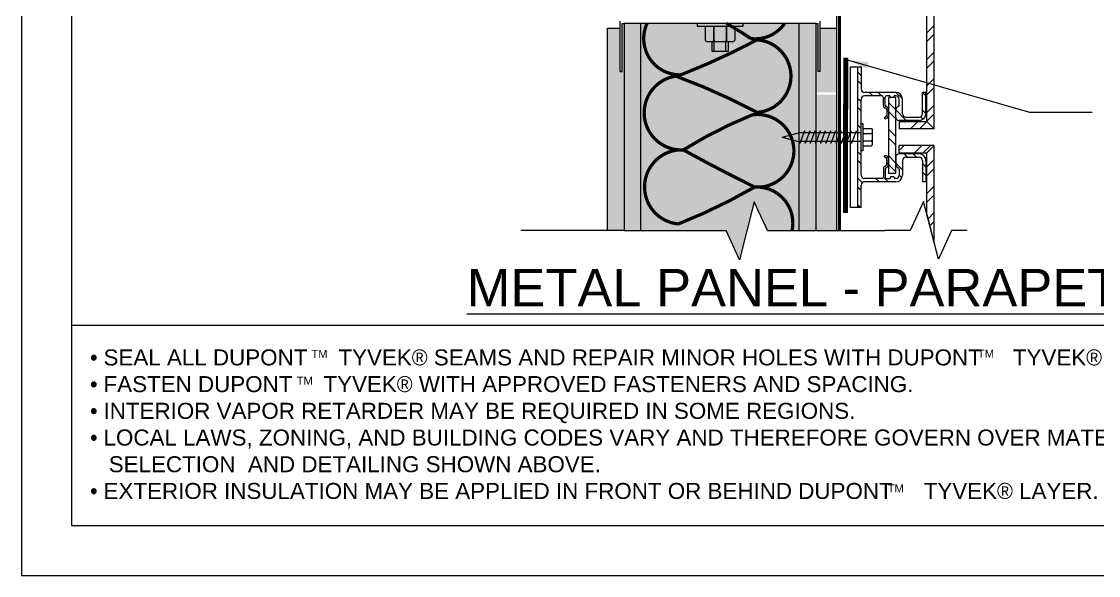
# Model space of a CAD drawing. Extents: x -64 to 51, y 0 to 66.
# Drawn here: x 0 to 32.28, y 0 to 16.6 of the extents above; entities that cross this region are included whole.
import ezdxf

# ---------------------------------------------------------------- set-up
doc = ezdxf.new("R2010")
doc.units = 0
doc.header["$LTSCALE"] = 1.5
doc.header["$MEASUREMENT"] = 0
doc.linetypes.add('DASHED', pattern=[0.75, 0.5, -0.25])
doc.layers.get('DEFPOINTS').update_dxf_attribs({"linetype": 'CONTINUOUS'})
for name, color, linetype in [('8X11-TTB$0$B', 7, 'CONTINUOUS'), ('CLADDING', 252, 'CONTINUOUS'), ('INSULATION', 40, 'CONTINUOUS'), ('STRAIGHTFLASH', 253, 'CONTINUOUS'), ('STRUCTURE', 252, 'CONTINUOUS'), ('STRUCTURE_SHADING', 254, 'CONTINUOUS'), ('TEXT', 7, 'CONTINUOUS'), ('TYVEK', 160, 'DASHED')]:
    doc.layers.add(name, color=color, linetype=linetype)
doc.styles.add('DETAILS', font='sanss___.ttf', dxfattribs={"height": 1})
doc.dimstyles.new('TYVEKDETAILS', dxfattribs={"dimscale": 6, "dimtxt": 1.5, "dimasz": 0.1, "dimexe": 0.75, "dimexo": 0.75, "dimgap": 0.75, "dimtad": 0, "dimtih": 1, "dimtoh": 1, "dimdec": 4, "dimzin": 0, "dimtxsty": 'DETAILS', "dimcen": 0.0625, "dimazin": 3, "dimtfac": 1, "dimtdec": 4, "dimtofl": 0, "dimtmove": 0, "dimatfit": 3, "dimtolj": 1, "dimtzin": 0})
pattern_1 = [(315, (51.89636, 36.51716), (-0.3977476, -0.3977476), []), (315, (52.1615, 36.51716), (-0.3977476, -0.3977476), [])]

msp = doc.modelspace()

# ---------------------------------------------------------------- hatches: boundary and pattern name
at = {"layer": 'CLADDING'}
h = msp.add_hatch(dxfattribs=at)
h.set_pattern_fill('ANSI32', color=256, scale=1.5, style=0)
h.set_pattern_definition(pattern_1)
h.paths.add_polyline_path([(26.406, 14.272), (26.406, 13.832, 0.414214), (26.506, 13.732), (26.911, 13.732, 0.414214), (27.011, 13.832), (27.011, 14.472), (27.111, 14.472), (27.111, 13.832, -0.414214), (26.911, 13.632), (26.306, 13.632, -0.414214), (26.206, 13.732), (26.206, 13.952, -0.317837), (26.272, 14.047, 0.317837), (26.306, 14.094), (26.306, 14.272, 0.414214), (26.206, 14.372), (26.166, 14.372, 0.414214), (26.156, 14.362), (26.156, 14.332, -0.414214), (26.146, 14.322), (26.045, 14.322, -0.414214), (26.035, 14.332), (26.035, 14.362, 0.414214), (26.025, 14.372), (25.935, 14.372, 0.414214), (25.885, 14.322), (25.885, 14.094, 0.317837), (25.918, 14.047, -0.317837), (25.985, 13.952), (25.985, 13.782, -0.414214), (25.885, 13.682, -1), (25.885, 13.732, 0.414214), (25.935, 13.782), (25.935, 13.955, 0.356394), (25.895, 14.004, -0.356394), (25.835, 14.077), (25.835, 14.322, 0.414214), (25.785, 14.372), (25.272, 14.372, 0.414214), (25.172, 14.272), (25.172, 13.263), (25.072, 13.263), (25.072, 15.242), (25.172, 15.242), (25.172, 14.572, 0.414214), (25.272, 14.472), (26.206, 14.472, -0.414214)])
h.paths.add_polyline_path([(25.172, 11.991, 0.414214), (25.272, 11.891), (25.785, 11.891, 0.414214), (25.835, 11.941), (25.835, 12.186, -0.356394), (25.895, 12.26, 0.356394), (25.935, 12.309), (25.935, 12.481, 0.414214), (25.885, 12.531, -1), (25.885, 12.581, -0.414214), (25.985, 12.481), (25.985, 12.311, -0.317837), (25.918, 12.217, 0.317837), (25.885, 12.17), (25.885, 11.941, 0.414214), (25.935, 11.891), (26.025, 11.891, 0.414214), (26.035, 11.901), (26.035, 11.931, -0.414214), (26.045, 11.941), (26.146, 11.941, -0.414214), (26.156, 11.931), (26.156, 11.901, 0.414214), (26.166, 11.891), (26.206, 11.891, 0.414214), (26.306, 11.991), (26.306, 12.17, 0.317837), (26.272, 12.217, -0.317837), (26.206, 12.311), (26.206, 12.531, -0.414214), (26.306, 12.631), (26.911, 12.631, -0.414214), (27.111, 12.431), (27.111, 11.791), (27.011, 11.791), (27.011, 12.431, 0.414214), (26.911, 12.531), (26.506, 12.531, 0.414214), (26.406, 12.431), (26.406, 11.991, -0.414214), (26.206, 11.791), (25.272, 11.791, 0.414214), (25.172, 11.691), (25.172, 11.022), (25.072, 11.022), (25.072, 13.001), (25.172, 13.001)])
h = msp.add_hatch(dxfattribs=at)
h.set_pattern_fill('ANSI32', color=256, scale=1.5, style=0)
h.set_pattern_definition(pattern_1)
h.paths.add_polyline_path([(26.206, 12.041), (25.985, 12.041), (25.985, 14.322), (26.206, 14.322)])
h = msp.add_hatch(dxfattribs=at)
h.set_pattern_fill('ANSI32', color=256, scale=1.5, style=0)
h.set_pattern_definition([(45, (43.43267, 7.8507), (-0.397748, 0.397748), []), (45, (43.69783, 7.8507), (-0.397748, 0.397748), [])])
h.paths.add_polyline_path([(26.306, 12.661), (26.306, 12.882), (27.361, 12.882), (27.361, 9.952), (27.141, 10.813), (27.141, 12.661)])
at = {"layer": 'STRUCTURE', "linetype": 'CONTINUOUS'}
h = msp.add_hatch(dxfattribs=at)
h.set_pattern_fill('AR-SAND', color=256, scale=0.25, style=0)
h.set_pattern_definition([(37.5, (53.5348, 10.92192), (-0.0157483, 0.481706), [0, -0.38, 0, -0.425, 0, -0.40625]), (7.5, (53.5348, 10.9219), (0.442444, 0.705537), [0, -0.205, 0, -0.3425, 0, -0.13125]), (327.5, (53.2273, 10.92192), (0.7785355, 0.0014148), [0, -0.125, 0, -0.45, 0, -0.5875]), (317.5, (53.2273, 10.9219), (0.751532, 0.219419), [0, -0.0625, 0, -0.295, 0, -0.3375])])
h.paths.add_polyline_path([(17.941, 30.583), (17.566, 30.583), (17.566, 23.182), (17.941, 23.182), (17.941, 24.479)])
h.paths.add_polyline_path([(24.441, 29.6), (23.941, 29.6), (23.941, 23.182), (24.441, 23.182)])
h.paths.add_polyline_path([(24.441, 30.583), (23.941, 30.583), (23.941, 29.662), (24.441, 29.662)])
h.paths.add_polyline_path([(18.066, 16.541), (18.003, 16.541), (18.003, 15.104), (17.941, 15.104), (17.941, 16.4), (17.566, 16.4), (17.566, 10.335), (18.066, 10.335)])
h.paths.add_polyline_path([(24.441, 14.41), (23.816, 14.41), (23.816, 10.335), (24.441, 10.335)])
h.paths.add_polyline_path([(24.441, 16.4), (23.941, 16.4), (23.941, 15.104), (23.878, 15.104), (23.878, 16.541), (23.816, 16.541), (23.816, 14.473), (24.441, 14.473)])
h = msp.add_hatch(dxfattribs=at)
h.set_pattern_fill('ANSI32', color=256, scale=1.5, style=0)
h.set_pattern_definition([(45, (43.43267, 10.2772), (-0.397748, 0.397748), []), (45, (43.69783, 10.2772), (-0.397748, 0.397748), [])])
h.paths.add_polyline_path([(27.361, 29.749), (27.141, 29.528), (27.141, 13.603), (27.361, 13.382)])
h.paths.add_polyline_path([(26.306, 13.603), (26.306, 13.382), (27.361, 13.382), (27.141, 13.603)])
h.paths.add_polyline_path([(26.306, 29.749), (26.306, 29.528), (27.141, 29.528), (27.361, 29.749)])
at = {"layer": 'STRUCTURE_SHADING'}
msp.add_hatch(color=256, dxfattribs=at).paths.add_polyline_path([(23.816, 10.335), (23.816, 16.541), (18.066, 16.541), (18.066, 10.335), (21.118, 10.335), (21.521, 9.461), (21.965, 11.192), (22.361, 10.335)])

# ---------------------------------------------------------------- linework, layer by layer
at = {"layer": '8X11-TTB$0$B', "color": 7}
for p, q in [((1.5, 64.5), (1.5, 1.5)), ((1.5, 7.5), (49.5, 7.5)), ((1.5, 1.5), (49.5, 1.5))]:
    msp.add_line(p, q, dxfattribs=at)
at = {"layer": 'CLADDING'}
for p, q in [((27.361, 13.382), (27.361, 29.749)), ((27.141, 13.603), (27.141, 29.528)), ((24.851, 15.242), (25.172, 15.242)), ((25.172, 15.242), (25.172, 14.572)), ((25.172, 11.991), (25.172, 14.272)), ((26.206, 14.472), (25.272, 14.472)), ((25.785, 14.372), (25.272, 14.372)), ((25.835, 14.077), (25.835, 14.322)), ((25.885, 14.094), (25.885, 14.322)), ((26.025, 14.372), (25.935, 14.372)), ((26.206, 14.322), (25.985, 14.322)), ((25.985, 14.322), (25.985, 12.041)), ((26.035, 14.332), (26.035, 14.362)), ((26.156, 14.332), (26.156, 14.362)), ((26.206, 14.372), (26.166, 14.372)), ((26.206, 12.041), (26.206, 14.322)), ((26.306, 14.094), (26.306, 14.272)), ((26.406, 13.832), (26.406, 14.272)), ((27.011, 13.832), (27.011, 14.472)), ((27.111, 14.472), (27.011, 14.472)), ((27.111, 13.832), (27.111, 14.472)), ((25.935, 14.002), (25.935, 14.002)), ((25.935, 13.955), (25.935, 13.782)), ((25.985, 13.952), (25.985, 13.782)), ((26.206, 13.732), (26.206, 13.952)), ((26.911, 13.632), (26.306, 13.632)), ((26.306, 13.603), (27.141, 13.603)), ((26.306, 13.603), (26.306, 13.382)), ((26.506, 13.732), (26.911, 13.732)), ((27.141, 13.603), (27.361, 13.382)), ((27.361, 13.382), (26.306, 13.382)), ((27.361, 12.882), (26.306, 12.882)), ((26.306, 12.661), (26.306, 12.882)), ((26.306, 12.661), (27.141, 12.661)), ((26.911, 12.631), (26.306, 12.631)), ((27.141, 12.661), (27.361, 12.882)), ((27.141, 10.813), (27.141, 12.661)), ((27.361, 9.952), (27.361, 12.882)), ((25.935, 12.309), (25.935, 12.481)), ((25.985, 12.311), (25.985, 12.481)), ((26.206, 12.531), (26.206, 12.311)), ((26.406, 12.431), (26.406, 11.991)), ((26.506, 12.531), (26.911, 12.531)), ((27.011, 12.431), (27.011, 11.791)), ((27.111, 12.431), (27.111, 11.791)), ((25.835, 12.186), (25.835, 11.941)), ((25.885, 12.17), (25.885, 11.941)), ((25.935, 12.261), (25.935, 12.261)), ((26.206, 12.041), (25.985, 12.041)), ((26.306, 12.211), (26.306, 12.211)), ((26.306, 12.17), (26.306, 11.991)), ((25.172, 11.022), (25.172, 11.691)), ((25.785, 11.891), (25.272, 11.891)), ((26.206, 11.791), (25.272, 11.791)), ((25.935, 11.891), (26.025, 11.891)), ((26.035, 11.931), (26.035, 11.901)), ((26.146, 11.941), (26.045, 11.941)), ((26.156, 11.931), (26.156, 11.901)), ((26.206, 11.891), (26.166, 11.891)), ((27.111, 11.791), (27.011, 11.791))]:
    msp.add_line(p, q, dxfattribs=at)
for centre, radius, start, end in [((25.272, 14.572), 0.1, 180, 270), ((25.272, 14.272), 0.1, 90, 180), ((25.785, 14.322), 0.05, 360, 90), ((25.935, 14.322), 0.05, 90, 180), ((26.025, 14.362), 0.01, 0, 90), ((26.045, 14.332), 0.01, 180, 270), ((26.146, 14.332), 0.01, 270, 0), ((26.166, 14.362), 0.01, 90, 180), ((26.206, 14.272), 0.2, 360, 90), ((26.206, 14.272), 0.1, 360, 90), ((25.91, 14.077), 0.075, 180, 258.463), ((25.935, 14.094), 0.05, 180, 250.5288), ((25.885, 13.955), 0.05, 0, 78.463), ((25.885, 13.952), 0.1, 0, 70.5288), ((26.306, 13.952), 0.1, 109.4712, 180), ((26.256, 14.094), 0.05, 289.4712, 0), ((25.885, 13.707), 0.025, 90, 270), ((25.885, 13.782), 0.1, 270, 0), ((25.885, 13.782), 0.05, 270, 0), ((26.306, 13.732), 0.1, 180, 270), ((26.506, 13.832), 0.1, 180, 270), ((26.911, 13.832), 0.1, 270, 360), ((26.911, 13.832), 0.2, 270, 360), ((26.306, 12.531), 0.1, 90, 180), ((26.911, 12.431), 0.2, 360, 90), ((25.885, 12.556), 0.025, 90, 270), ((25.885, 12.481), 0.1, 360, 90), ((25.885, 12.481), 0.05, 360, 90), ((25.885, 12.309), 0.05, 281.537, 360), ((25.885, 12.311), 0.1, 289.4712, 360), ((26.306, 12.311), 0.1, 180, 250.5288), ((26.506, 12.431), 0.1, 90, 180), ((26.911, 12.431), 0.1, 360, 90), ((25.272, 11.991), 0.1, 180, 270), ((25.91, 12.186), 0.075, 101.537, 180), ((25.935, 12.17), 0.05, 109.4712, 180), ((26.206, 11.991), 0.1, 270, 360), ((26.206, 11.991), 0.2, 270, 360), ((26.256, 12.17), 0.05, 360, 70.5288), ((25.272, 11.691), 0.1, 90, 180), ((25.785, 11.941), 0.05, 270, 0), ((25.935, 11.941), 0.05, 180, 270), ((26.025, 11.901), 0.01, 270, 0), ((26.045, 11.931), 0.01, 90, 180), ((26.146, 11.931), 0.01, 0, 90), ((26.166, 11.901), 0.01, 180, 270)]:
    msp.add_arc(centre, radius, start, end, dxfattribs=at)
at = {"layer": 'DEFPOINTS'}
for p, q in [((0, 66), (0, 0)), ((0, 0), (51, 0))]:
    msp.add_line(p, q, dxfattribs=at)
at = {"layer": 'INSULATION', "const_width": 0.0975}
for points in [[(23.097, 10.335, 0.496163), (21.976, 11.637, -0.036839), (19.689, 10.532, -0.978351), (19.839, 12.751, 0.011745), (21.976, 11.637, 1.122527), (21.901, 13.8, 0.042055), (19.839, 12.751, -0.955215), (19.614, 14.962, -0.033771), (22.051, 13.875, 0.932497), (22.051, 16.049, -0.02843), (19.764, 14.999, -0.554797), (18.751, 16.541, -0.554797)], [(21.129, 16.541, -0.023658), (21.864, 16.086, 0.279037), (22.876, 16.541)]]:
    msp.add_lwpolyline(points, format="xyb", dxfattribs=at)
at = {"layer": 'STRAIGHTFLASH', "linetype": 'CONTINUOUS', "const_width": 0.15}
msp.add_lwpolyline([(24.703, 10.861), (24.706, 15.513)], dxfattribs=at)
at = {"layer": 'STRUCTURE'}
for p, q in [((24.441, 10.335), (24.441, 16.791)), ((17.941, 15.104), (17.941, 16.604)), ((18.003, 16.541), (18.066, 16.541)), ((18.003, 15.104), (18.003, 16.541)), ((18.566, 10.335), (18.566, 16.541)), ((21.191, 16.541), (20.691, 16.541)), ((23.316, 10.335), (23.316, 16.541)), ((23.878, 15.104), (23.878, 16.541)), ((23.941, 15.104), (23.941, 16.604)), ((17.566, 10.335), (17.566, 16.4)), ((17.566, 16.4), (17.941, 16.4)), ((23.941, 16.4), (24.441, 16.4)), ((24.441, 10.335), (24.441, 16.416)), ((24.441, 10.335), (24.441, 16.4)), ((20.766, 15.709), (20.766, 15.993)), ((21.116, 15.709), (21.116, 15.993)), ((24.851, 11.022), (24.851, 15.242)), ((25.072, 11.022), (25.072, 15.242)), ((17.941, 15.104), (18.003, 15.104)), ((23.941, 15.104), (23.878, 15.104)), ((22.801, 13.132), (23.295, 13.263)), ((25.172, 13.263), (23.295, 13.263)), ((22.801, 13.132), (23.295, 13.001)), ((25.172, 13.001), (23.295, 13.001)), ((25.172, 11.022), (24.851, 11.022)), ((18.066, 10.335), (14.963, 10.335)), ((18.066, 10.335), (21.118, 10.335)), ((22.361, 10.335), (23.816, 10.335)), ((23.816, 10.335), (25.878, 10.335)), ((28.345, 10.335), (27.878, 10.335))]:
    msp.add_line(p, q, dxfattribs=at)
at = {"layer": 'STRUCTURE', "linetype": 'CONTINUOUS'}
for p, q in [((23.816, 16.541), (23.878, 16.541)), ((23.474, 13.319), (23.335, 12.944)), ((23.474, 13.319), (23.474, 13.263)), ((23.629, 13.319), (23.49, 12.944)), ((23.629, 13.319), (23.629, 13.263)), ((23.783, 13.319), (23.644, 12.944)), ((23.783, 13.319), (23.783, 13.263)), ((23.938, 13.319), (23.799, 12.944)), ((23.938, 13.319), (23.938, 13.263)), ((24.092, 13.319), (23.953, 12.944)), ((24.092, 13.319), (24.092, 13.263)), ((24.247, 13.319), (24.108, 12.944)), ((24.247, 13.319), (24.247, 13.263)), ((24.401, 13.319), (24.262, 12.944)), ((24.401, 13.319), (24.401, 13.263)), ((24.556, 13.319), (24.417, 12.944)), ((24.556, 13.319), (24.556, 13.263)), ((24.71, 13.319), (24.571, 12.944)), ((24.864, 13.319), (24.725, 12.944)), ((24.864, 13.319), (24.864, 13.263)), ((25.019, 13.319), (24.88, 12.944)), ((25.019, 13.319), (25.019, 13.263)), ((23.335, 13.001), (23.335, 12.944)), ((23.49, 13.001), (23.49, 12.944)), ((23.644, 13.001), (23.644, 12.944)), ((23.799, 13.001), (23.799, 12.944)), ((23.953, 13.001), (23.953, 12.944)), ((24.108, 13.001), (24.108, 12.944)), ((24.262, 13.001), (24.262, 12.944)), ((24.417, 13.001), (24.417, 12.944)), ((24.571, 13.001), (24.571, 12.944)), ((24.725, 13.001), (24.725, 12.944)), ((24.88, 13.001), (24.88, 12.944)), ((27.141, 10.813), (27.361, 9.952)), ((25.144, 10.335), (25.364, 10.335))]:
    msp.add_line(p, q, dxfattribs=at)
at = {"layer": 'STRUCTURE'}
for points in [[(23.816, 10.335), (23.816, 16.541), (18.066, 16.541), (18.066, 10.335)], [(25.172, 13.544), (25.223, 13.544), (25.223, 12.719), (25.172, 12.719)], [(21.965, 11.192), (21.521, 9.461)], [(22.361, 10.335), (21.965, 11.192)], [(27.039, 11.209), (26.636, 10.335), (25.878, 10.335)], [(27.483, 9.478), (27.039, 11.209)], [(21.521, 9.461), (21.118, 10.335)], [(27.878, 10.335), (27.483, 9.478)]]:
    msp.add_lwpolyline(points, dxfattribs=at)
for points in [[(20.253, 16.455), (21.628, 16.455), (21.628, 16.541), (20.253, 16.541)], [(20.691, 15.993), (20.691, 15.709), (21.191, 15.709), (21.191, 15.993)]]:
    msp.add_lwpolyline(points, close=True, dxfattribs=at)
for points in [[(20.503, 16.455), (20.753, 16.455), (20.753, 16.043, -0.414214), (20.703, 15.993), (20.553, 15.993, -0.414214), (20.503, 16.043)], [(20.753, 16.455), (21.128, 16.455), (21.128, 16.043, -0.414214), (21.078, 15.993), (20.803, 15.993, -0.414214), (20.753, 16.043)], [(21.128, 16.455), (21.378, 16.455), (21.378, 16.043, -0.414214), (21.328, 15.993), (21.178, 15.993, -0.414214), (21.128, 16.043)]]:
    msp.add_lwpolyline(points, format="xyb", close=True, dxfattribs=at)
for points in [[(25.223, 13.394), (25.47, 13.394, -0.414214), (25.5, 13.364), (25.5, 12.899)], [(25.223, 13.244), (25.47, 13.244, -0.414214), (25.5, 13.214)], [(25.5, 13.274, -0.414214), (25.47, 13.244)], [(25.223, 13.019), (25.47, 13.019, 0.414214), (25.5, 13.049)], [(25.223, 12.869), (25.47, 12.869, 0.414214), (25.5, 12.899)]]:
    msp.add_lwpolyline(points, format="xyb", dxfattribs=at)
msp.add_arc((25.47, 12.989), 0.03, 0, 90, dxfattribs=at)
at = {"layer": 'TYVEK', "const_width": 0.09}
msp.add_lwpolyline([(24.521, 30.708), (24.521, 10.334)], dxfattribs=at)

# ---------------------------------------------------------------- texts
at = {"layer": 'TEXT', "style": 'DETAILS'}
for s, insert, char_height, width, attachment_point in [('{\\LMETAL PANEL - PARAPET WALL}', (25.485, 8.06), 1.125, 37.17715, 8), ('{\\fSymbol|b0|i0|c2|p18;· }SEAL ALL DUPONT     TYVEK{\\fSymbol|b0|i0|c2|p18;â} SEAMS AND REPAIR MINOR HOLES WITH DUPONT     TYVEK{\\fSymbol|b0|i0|c2|p18;â} TAPE.\\P{\\fSymbol|b0|i0|c2|p18;· }FASTEN DUPONT     TYVEK{\\fSymbol|b0|i0|c2|p18;â} WITH APPROVED FASTENERS AND SPACING.\\P{\\fSymbol|b0|i0|c2|p18;· }INTERIOR VAPOR RETARDER MAY BE REQUIRED IN SOME REGIONS.\\P{\\fSymbol|b0|i0|c2|p18;· }LOCAL LAWS, ZONING, AND BUILDING CODES VARY AND THEREFORE GOVERN OVER MATERIAL \\P   SELECTION  AND DETAILING SHOWN ABOVE.\\P{\\fSymbol|b0|i0|c2|p18;· }EXTERIOR INSULATION MAY BE APPLIED IN FRONT OR BEHIND DUPONT     TYVEK{\\fSymbol|b0|i0|c2|p18;â} LAYER.', (2.055, 6.773), 0.48, 35.73533, 1), ('TM', (8.69, 6.757), 0.24, 16.62, 1), ('TM', (28.669, 6.766), 0.24, 16.62, 1), ('TM', (8.248, 5.954), 0.24, 16.62, 1), ('TM', (25.966, 2.729), 0.24, 16.62, 1)]:
    msp.add_mtext(s, dxfattribs=dict(at, insert=insert, char_height=char_height, width=width, attachment_point=attachment_point))

# ---------------------------------------------------------------- leaders
at = {"layer": 'TEXT'}
msp.add_leader([(24.785, 15.441), (30.215, 13.879), (32.095, 13.879)], dimstyle='TYVEKDETAILS', override={"dimgap": 0.75, "dimtad": 0, "dimfxl": 3}, dxfattribs=at)

doc.saveas('drawing.dxf')
